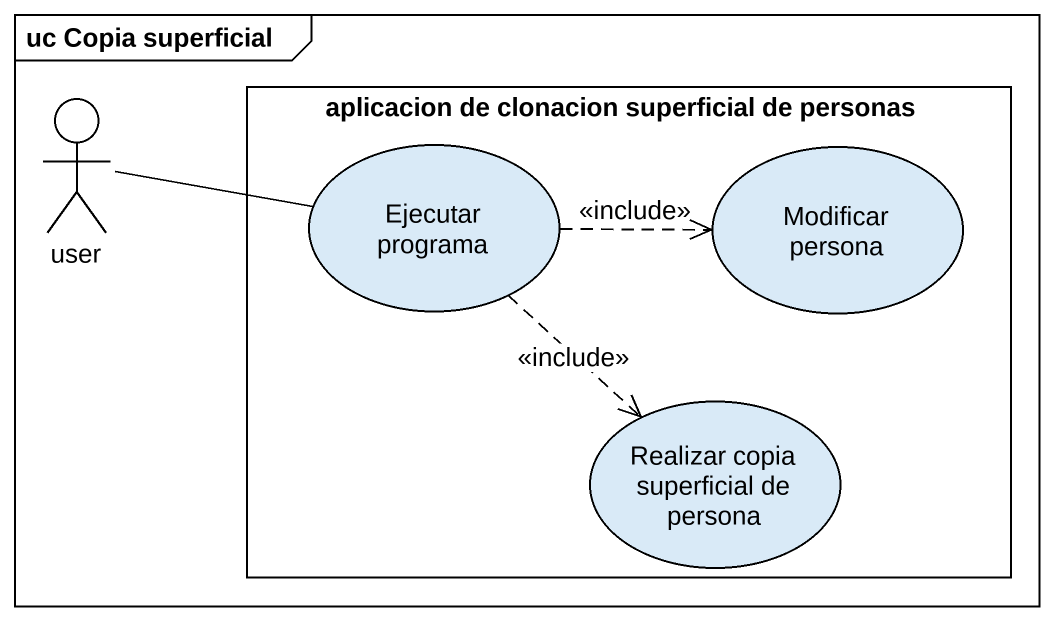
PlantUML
@startuml
mainframe uc Copia superficial
actor user
rectangle "aplicacion de clonacion superficial de personas" as aplicacion_de_clonacion {
  usecase "Ejecutar programa" as Ejecutar_programa
  usecase "Modificar persona" as Modificar_persona
  usecase "Realizar copia superficial de persona" as Realizar_copia_superficial
}
user -right- Ejecutar_programa
Ejecutar_programa .right.> Modificar_persona : <<include>>
Ejecutar_programa ..> Realizar_copia_superficial : <<include>>
@enduml
